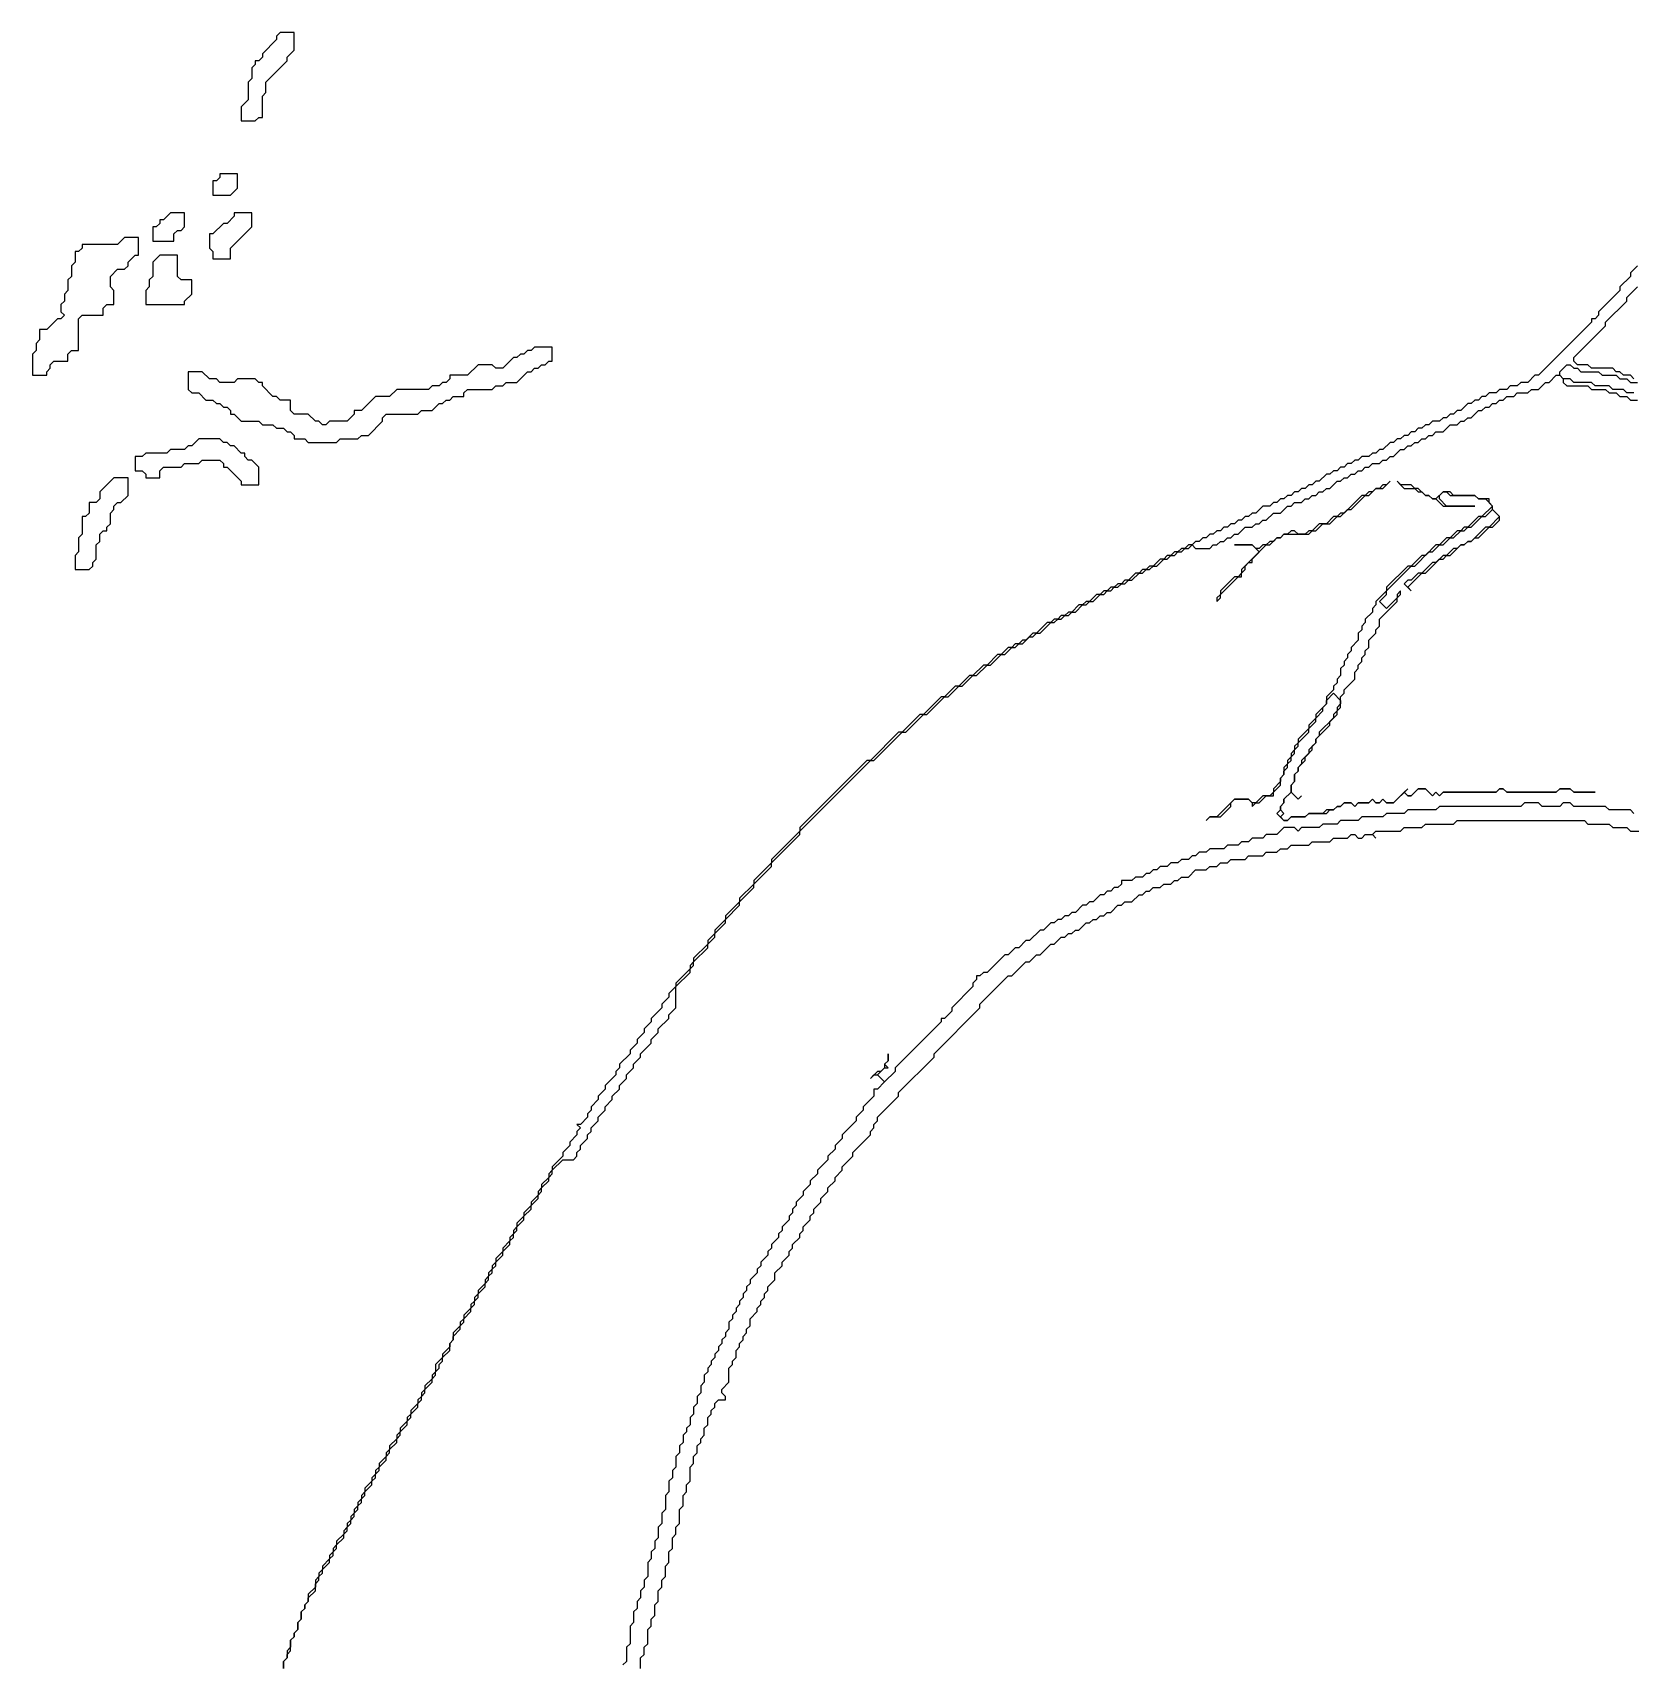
# Model space of a CAD drawing. Header units: metres. Extents: x 0 to 100, y 0 to 141.
# Drawn here: x 14.28 to 25.58, y 99.18 to 110.7 of the extents above; entities that cross this region are included whole.
import ezdxf

# ---------------------------------------------------------------- set-up
doc = ezdxf.new("R2010")
doc.units = ezdxf.units.M

msp = doc.modelspace()

# ---------------------------------------------------------------- linework, layer by layer
for points in [[(16.025, 110.7), (16, 110.675), (16, 110.65), (15.9, 110.55), (15.9, 110.525), (15.875, 110.5), (15.85, 110.5), (15.85, 110.475), (15.825, 110.45), (15.825, 110.375), (15.8, 110.35), (15.8, 110.225), (15.75, 110.175), (15.75, 110.075), (15.85, 110.075), (15.875, 110.1), (15.9, 110.1), (15.9, 110.25), (15.925, 110.275), (15.925, 110.35), (16.075, 110.5), (16.075, 110.525), (16.125, 110.575), (16.125, 110.7)], [(15.6, 109.7), (15.6, 109.675), (15.575, 109.65), (15.55, 109.65), (15.55, 109.55), (15.675, 109.55), (15.725, 109.6), (15.725, 109.7)], [(15.25, 109.425), (15.2, 109.375), (15.175, 109.375), (15.175, 109.35), (15.15, 109.325), (15.125, 109.325), (15.125, 109.225), (15.275, 109.225), (15.275, 109.275), (15.3, 109.3), (15.325, 109.3), (15.35, 109.325), (15.35, 109.425)], [(15.7, 109.425), (15.7, 109.4), (15.65, 109.35), (15.625, 109.35), (15.55, 109.275), (15.525, 109.275), (15.525, 109.175), (15.55, 109.15), (15.55, 109.1), (15.675, 109.1), (15.675, 109.175), (15.825, 109.325), (15.825, 109.425)], [(14.925, 109.25), (14.875, 109.2), (14.625, 109.2), (14.625, 109.175), (14.6, 109.15), (14.575, 109.15), (14.575, 109.075), (14.55, 109.05), (14.55, 108.975), (14.525, 108.95), (14.525, 108.875), (14.5, 108.85), (14.5, 108.8), (14.475, 108.775), (14.475, 108.725), (14.5, 108.7), (14.475, 108.675), (14.45, 108.675), (14.375, 108.6), (14.325, 108.6), (14.325, 108.525), (14.3, 108.5), (14.3, 108.45), (14.275, 108.425), (14.275, 108.275), (14.375, 108.275), (14.375, 108.3), (14.4, 108.325), (14.4, 108.35), (14.425, 108.375), (14.525, 108.375), (14.525, 108.425), (14.55, 108.45), (14.6, 108.45), (14.6, 108.675), (14.625, 108.7), (14.775, 108.7), (14.775, 108.75), (14.8, 108.775), (14.85, 108.775), (14.85, 108.875), (14.825, 108.9), (14.825, 108.975), (14.875, 109.025), (14.925, 109.025), (14.95, 109.05), (14.95, 109.075), (15, 109.125), (15.025, 109.125), (15.025, 109.25)], [(15.175, 109.125), (15.125, 109.075), (15.125, 108.975), (15.1, 108.95), (15.1, 108.9), (15.075, 108.875), (15.075, 108.775), (15.35, 108.775), (15.35, 108.8), (15.4, 108.85), (15.4, 108.95), (15.325, 108.95), (15.3, 108.975), (15.3, 109.125)], [(17.825, 108.475), (17.8, 108.45), (17.775, 108.45), (17.75, 108.425), (17.725, 108.425), (17.7, 108.4), (17.675, 108.4), (17.6, 108.325), (17.55, 108.325), (17.525, 108.35), (17.425, 108.35), (17.35, 108.275), (17.225, 108.275), (17.225, 108.25), (17.2, 108.225), (17.175, 108.225), (17.15, 108.2), (17.1, 108.2), (17.075, 108.175), (16.85, 108.175), (16.8, 108.125), (16.7, 108.125), (16.6, 108.025), (16.55, 108.025), (16.55, 108), (16.5, 107.95), (16.375, 107.95), (16.35, 107.925), (16.325, 107.925), (16.3, 107.95), (16.275, 107.95), (16.225, 108), (16.125, 108), (16.1, 108.025), (16.1, 108.1), (16.025, 108.1), (16, 108.125), (15.975, 108.125), (15.9, 108.2), (15.9, 108.225), (15.875, 108.225), (15.85, 108.25), (15.725, 108.25), (15.7, 108.225), (15.6, 108.225), (15.575, 108.25), (15.525, 108.25), (15.475, 108.3), (15.375, 108.3), (15.375, 108.175), (15.4, 108.15), (15.45, 108.15), (15.5, 108.1), (15.55, 108.1), (15.575, 108.075), (15.6, 108.075), (15.625, 108.05), (15.65, 108.05), (15.675, 108.025), (15.675, 108), (15.7, 108), (15.75, 107.95), (15.875, 107.95), (15.9, 107.925), (15.975, 107.925), (16, 107.9), (16.05, 107.9), (16.075, 107.875), (16.1, 107.875), (16.125, 107.85), (16.125, 107.825), (16.2, 107.825), (16.225, 107.8), (16.425, 107.8), (16.45, 107.825), (16.575, 107.825), (16.6, 107.85), (16.65, 107.85), (16.75, 107.95), (16.75, 107.975), (16.775, 108), (17, 108), (17.025, 108.025), (17.1, 108.025), (17.15, 108.075), (17.175, 108.075), (17.2, 108.1), (17.225, 108.1), (17.25, 108.125), (17.325, 108.125), (17.325, 108.15), (17.35, 108.175), (17.525, 108.175), (17.55, 108.2), (17.6, 108.2), (17.625, 108.225), (17.7, 108.225), (17.775, 108.3), (17.8, 108.3), (17.825, 108.325), (17.85, 108.325), (17.875, 108.35), (17.9, 108.35), (17.925, 108.375), (17.95, 108.375), (17.95, 108.475)], [(15.45, 107.825), (15.4, 107.775), (15.375, 107.775), (15.35, 107.75), (15.25, 107.75), (15.225, 107.725), (15.075, 107.725), (15.05, 107.7), (15, 107.7), (15, 107.6), (15.05, 107.6), (15.075, 107.575), (15.075, 107.55), (15.175, 107.55), (15.175, 107.6), (15.2, 107.625), (15.325, 107.625), (15.35, 107.65), (15.45, 107.65), (15.475, 107.675), (15.6, 107.675), (15.625, 107.65), (15.625, 107.625), (15.65, 107.625), (15.75, 107.525), (15.75, 107.5), (15.875, 107.5), (15.875, 107.625), (15.825, 107.675), (15.8, 107.675), (15.775, 107.7), (15.775, 107.725), (15.75, 107.725), (15.7, 107.775), (15.675, 107.775), (15.65, 107.8), (15.625, 107.8), (15.6, 107.825)], [(14.85, 107.55), (14.75, 107.45), (14.75, 107.4), (14.725, 107.375), (14.675, 107.375), (14.675, 107.3), (14.65, 107.275), (14.625, 107.275), (14.625, 107.15), (14.6, 107.125), (14.6, 107.025), (14.575, 107), (14.575, 106.9), (14.675, 106.9), (14.7, 106.925), (14.7, 106.95), (14.725, 106.975), (14.725, 107.075), (14.75, 107.1), (14.75, 107.15), (14.775, 107.175), (14.8, 107.175), (14.8, 107.2), (14.825, 107.225), (14.825, 107.3), (14.85, 107.325), (14.85, 107.35), (14.875, 107.375), (14.9, 107.375), (14.95, 107.425), (14.95, 107.55)], [(23.925, 107.525), (23.975, 107.475), (24.05, 107.475), (24.075, 107.45), (24.1, 107.45), (24.125, 107.425), (24.15, 107.425), (24.175, 107.4), (24.2, 107.4), (24.25, 107.35), (24.475, 107.35), (24.275, 107.35), (24.225, 107.4), (24.225, 107.425), (24.25, 107.45), (24.275, 107.45), (24.3, 107.425), (24.475, 107.425), (24.5, 107.4), (24.55, 107.4), (24.6, 107.35), (24.525, 107.275), (24.5, 107.275), (24.425, 107.2), (24.4, 107.2), (24.375, 107.175), (24.35, 107.175), (24.3, 107.125), (24.275, 107.125), (24.225, 107.075), (24.2, 107.075), (24.125, 107), (24.1, 107), (24.025, 106.925), (24, 106.925), (23.85, 106.775), (23.85, 106.75), (23.775, 106.675), (23.775, 106.65), (23.75, 106.625), (23.75, 106.6), (23.7, 106.55), (23.7, 106.525), (23.675, 106.5), (23.675, 106.475), (23.65, 106.45), (23.65, 106.4), (23.6, 106.35), (23.6, 106.325), (23.575, 106.3), (23.575, 106.275), (23.55, 106.25), (23.55, 106.225), (23.525, 106.2), (23.525, 106.15), (23.5, 106.125), (23.5, 106.1), (23.475, 106.075), (23.475, 106.05), (23.425, 106), (23.425, 105.95), (23.35, 105.875), (23.35, 105.85), (23.3, 105.8), (23.3, 105.775), (23.225, 105.7), (23.225, 105.675), (23.2, 105.65), (23.2, 105.625), (23.175, 105.6), (23.175, 105.575), (23.15, 105.55), (23.15, 105.525), (23.125, 105.5), (23.125, 105.45), (23.1, 105.425), (23.1, 105.4), (23.05, 105.35), (23.05, 105.325), (23.025, 105.3), (22.975, 105.3), (22.925, 105.25), (22.9, 105.25), (22.875, 105.275), (22.775, 105.275), (22.65, 105.15), (22.6, 105.15), (22.575, 105.125), (22.6, 105.15), (22.675, 105.15), (22.75, 105.225), (22.75, 105.25), (22.775, 105.275), (22.875, 105.275), (22.9, 105.25), (22.9, 105.225), (22.925, 105.25), (22.95, 105.25), (23, 105.3), (23.05, 105.3), (23.05, 105.325), (23.1, 105.375), (23.1, 105.425), (23.125, 105.45), (23.125, 105.475), (23.15, 105.5), (23.15, 105.525), (23.175, 105.55), (23.175, 105.575), (23.2, 105.6), (23.2, 105.625), (23.225, 105.65), (23.225, 105.675), (23.3, 105.75), (23.3, 105.775), (23.35, 105.825), (23.35, 105.85), (23.4, 105.9), (23.4, 105.925), (23.425, 105.95), (23.425, 105.975), (23.475, 106.025), (23.525, 105.975), (23.525, 105.95), (23.5, 105.925), (23.5, 105.9), (23.475, 105.875), (23.475, 105.85), (23.375, 105.75), (23.375, 105.725), (23.35, 105.7), (23.35, 105.675), (23.3, 105.625), (23.3, 105.6), (23.25, 105.55), (23.25, 105.525), (23.225, 105.5), (23.225, 105.475), (23.2, 105.45), (23.2, 105.4), (23.175, 105.375), (23.175, 105.325), (23.125, 105.275), (23.125, 105.25), (23.1, 105.225), (23.1, 105.2), (23.075, 105.175), (23.125, 105.125), (23.15, 105.125), (23.175, 105.15), (23.275, 105.15), (23.3, 105.175), (23.425, 105.175), (23.45, 105.2), (23.475, 105.2), (23.5, 105.225), (23.525, 105.225), (23.55, 105.25), (23.6, 105.25), (23.625, 105.225), (23.65, 105.25), (23.725, 105.25), (23.75, 105.275), (23.775, 105.25), (23.8, 105.25), (23.825, 105.275), (23.85, 105.25), (23.9, 105.25), (23.975, 105.325), (24, 105.3), (24.025, 105.3), (24.075, 105.35), (24.125, 105.35), (24.175, 105.3), (24.2, 105.325), (24.225, 105.3), (24.25, 105.325), (24.625, 105.325), (24.65, 105.35), (24.675, 105.35), (24.7, 105.325), (25.05, 105.325), (25.075, 105.35), (25.15, 105.35), (25.175, 105.325), (25.325, 105.325), (25.175, 105.325), (25.15, 105.35), (25.075, 105.35), (25.05, 105.325), (24.7, 105.325), (24.675, 105.35), (24.65, 105.35), (24.625, 105.325), (24.25, 105.325), (24.225, 105.3), (24.2, 105.325), (24.175, 105.3), (24.125, 105.35), (24.075, 105.35), (24.025, 105.3), (24, 105.3), (23.975, 105.325), (24, 105.35), (23.9, 105.25), (23.85, 105.25), (23.825, 105.275), (23.8, 105.25), (23.775, 105.25), (23.75, 105.275), (23.725, 105.25), (23.65, 105.25), (23.625, 105.225), (23.6, 105.25), (23.55, 105.25), (23.525, 105.225), (23.5, 105.225), (23.475, 105.2), (23.425, 105.2), (23.4, 105.175), (23.3, 105.175), (23.275, 105.15), (23.175, 105.15), (23.15, 105.125), (23.125, 105.125), (23.1, 105.15), (23.125, 105.175), (23.1, 105.2), (23.1, 105.225), (23.125, 105.25), (23.125, 105.275), (23.175, 105.325), (23.225, 105.275), (23.25, 105.3), (23.225, 105.275), (23.175, 105.325), (23.175, 105.375), (23.2, 105.4), (23.2, 105.45), (23.225, 105.475), (23.225, 105.5), (23.275, 105.55), (23.275, 105.575), (23.325, 105.625), (23.325, 105.65), (23.35, 105.675), (23.35, 105.7), (23.45, 105.8), (23.45, 105.825), (23.5, 105.875), (23.5, 105.9), (23.525, 105.925), (23.525, 106), (23.55, 106.025), (23.55, 106.05), (23.625, 106.125), (23.625, 106.175), (23.65, 106.2), (23.65, 106.225), (23.675, 106.25), (23.675, 106.275), (23.7, 106.3), (23.7, 106.325), (23.725, 106.35), (23.725, 106.4), (23.775, 106.45), (23.775, 106.475), (23.8, 106.5), (23.8, 106.55), (23.925, 106.675), (23.925, 106.7), (23.95, 106.725), (23.95, 106.75), (23.925, 106.725), (23.925, 106.7), (23.85, 106.625), (23.8, 106.675), (23.85, 106.725), (23.85, 106.75), (24.025, 106.925), (24.05, 106.925), (24.15, 107.025), (24.175, 107.025), (24.225, 107.075), (24.25, 107.075), (24.3, 107.125), (24.325, 107.125), (24.375, 107.175), (24.4, 107.175), (24.425, 107.2), (24.45, 107.2), (24.525, 107.275), (24.55, 107.275), (24.6, 107.325), (24.65, 107.275), (24.575, 107.2), (24.55, 107.2), (24.45, 107.1), (24.425, 107.1), (24.4, 107.075), (24.375, 107.075), (24.35, 107.05), (24.325, 107.05), (24.275, 107), (24.25, 107), (24.2, 106.95), (24.175, 106.95), (24.1, 106.875), (24.075, 106.875), (24.025, 106.825), (24, 106.825), (23.975, 106.8), (24.025, 106.75), (24, 106.775), (24.1, 106.875), (24.125, 106.875), (24.225, 106.975), (24.25, 106.975), (24.275, 107), (24.3, 107), (24.375, 107.075), (24.4, 107.075), (24.425, 107.1), (24.45, 107.1), (24.475, 107.125), (24.5, 107.125), (24.575, 107.2), (24.6, 107.2), (24.65, 107.25), (24.65, 107.275), (24.6, 107.325), (24.6, 107.35), (24.575, 107.375), (24.575, 107.4), (24.5, 107.4), (24.475, 107.425), (24.325, 107.425), (24.3, 107.45), (24.25, 107.45), (24.2, 107.4), (24.175, 107.4), (24.15, 107.425), (24.125, 107.425), (24.075, 107.475), (24.05, 107.475), (24.025, 107.5), (23.95, 107.5)], [(23.875, 107.525), (23.85, 107.5), (23.825, 107.5), (23.8, 107.475), (23.775, 107.475), (23.75, 107.45), (23.725, 107.45), (23.7, 107.425), (23.675, 107.425), (23.55, 107.3), (23.525, 107.3), (23.5, 107.275), (23.475, 107.275), (23.425, 107.225), (23.375, 107.225), (23.325, 107.175), (23.3, 107.175), (23.275, 107.15), (23.225, 107.15), (23.2, 107.175), (23.175, 107.175), (23.15, 107.15), (23.125, 107.15), (23.1, 107.125), (23.075, 107.125), (23.05, 107.1), (23.025, 107.1), (23, 107.075), (22.975, 107.075), (22.95, 107.05), (22.925, 107.05), (22.9, 107.075), (22.775, 107.075), (22.9, 107.075), (22.95, 107.025), (22.825, 106.9), (22.825, 106.875), (22.8, 106.85), (22.775, 106.85), (22.675, 106.75), (22.675, 106.725), (22.65, 106.7), (22.65, 106.675), (22.675, 106.7), (22.675, 106.725), (22.8, 106.85), (22.825, 106.85), (22.825, 106.875), (22.85, 106.9), (22.85, 106.925), (22.875, 106.95), (22.9, 106.95), (22.9, 106.975), (23, 107.075), (23.025, 107.075), (23.075, 107.125), (23.1, 107.125), (23.125, 107.15), (23.3, 107.15), (23.325, 107.175), (23.35, 107.175), (23.4, 107.225), (23.45, 107.225), (23.5, 107.275), (23.525, 107.275), (23.575, 107.325), (23.6, 107.325), (23.7, 107.425), (23.725, 107.425), (23.775, 107.475), (23.825, 107.475)]]:
    msp.add_lwpolyline(points, close=True)
for points in [[(25.625, 109.05), (25.575, 109), (25.575, 108.975), (25.5, 108.9), (25.5, 108.875), (25.35, 108.725), (25.35, 108.7), (25.325, 108.675), (25.3, 108.675), (25.3, 108.65), (24.925, 108.275), (24.9, 108.275), (24.85, 108.225), (24.8, 108.225), (24.775, 108.2), (24.725, 108.2), (24.7, 108.175), (24.65, 108.175), (24.625, 108.15), (24.575, 108.15), (24.55, 108.125), (24.525, 108.125), (24.5, 108.1), (24.475, 108.1), (24.45, 108.075), (24.425, 108.075), (24.375, 108.025), (24.35, 108.025), (24.325, 108), (24.3, 108), (24.275, 107.975), (24.25, 107.975), (24.225, 107.95), (24.175, 107.95), (24.15, 107.925), (24.125, 107.925), (24.1, 107.9), (24.075, 107.9), (24.05, 107.875), (24.025, 107.875), (24, 107.85), (23.975, 107.85), (23.95, 107.825), (23.925, 107.825), (23.9, 107.8), (23.875, 107.8), (23.825, 107.75), (23.8, 107.75), (23.775, 107.725), (23.75, 107.725), (23.725, 107.7), (23.675, 107.7), (23.65, 107.675), (23.625, 107.675), (23.6, 107.65), (23.575, 107.65), (23.55, 107.625), (23.525, 107.625), (23.5, 107.6), (23.475, 107.6), (23.45, 107.575), (23.425, 107.575), (23.375, 107.525), (23.35, 107.525), (23.325, 107.5), (23.3, 107.5), (23.275, 107.475), (23.25, 107.475), (23.225, 107.45), (23.2, 107.45), (23.175, 107.425), (23.15, 107.425), (23.125, 107.4), (23.1, 107.4), (23.075, 107.375), (23.05, 107.375), (23.025, 107.35), (22.975, 107.35), (22.925, 107.3), (22.9, 107.3), (22.875, 107.275), (22.85, 107.275), (22.825, 107.25), (22.8, 107.25), (22.775, 107.225), (22.75, 107.225), (22.725, 107.2), (22.7, 107.2), (22.675, 107.175), (22.65, 107.175), (22.625, 107.15), (22.6, 107.15), (22.575, 107.125), (22.55, 107.125), (22.525, 107.1), (22.5, 107.1), (22.475, 107.075), (22.45, 107.075), (22.425, 107.05), (22.4, 107.05), (22.375, 107.025), (22.35, 107.025), (22.325, 107), (22.3, 107), (22.275, 106.975), (22.25, 106.975), (22.2, 106.925), (22.175, 106.925), (22.15, 106.9), (22.125, 106.9), (22.1, 106.875), (22.075, 106.875), (22.025, 106.825), (22, 106.825), (21.975, 106.8), (21.95, 106.8), (21.925, 106.775), (21.9, 106.775), (21.875, 106.75), (21.85, 106.75), (21.825, 106.725), (21.8, 106.725), (21.75, 106.675), (21.725, 106.675), (21.7, 106.65), (21.675, 106.65), (21.625, 106.6), (21.6, 106.6), (21.575, 106.575), (21.55, 106.575), (21.525, 106.55), (21.5, 106.55), (21.475, 106.525), (21.45, 106.525), (21.375, 106.45), (21.35, 106.45), (21.3, 106.4), (21.275, 106.4), (21.25, 106.375), (21.225, 106.375), (21.2, 106.35), (21.175, 106.35), (21.125, 106.3), (21.1, 106.3), (21.025, 106.225), (21, 106.225), (20.925, 106.15), (20.9, 106.15), (20.825, 106.075), (20.8, 106.075), (20.725, 106), (20.7, 106), (20.575, 105.875), (20.55, 105.875), (20.425, 105.75), (20.4, 105.75), (20.2, 105.55), (20.175, 105.55), (19.7, 105.075), (19.7, 105.05), (19.5, 104.85), (19.5, 104.825), (19.375, 104.7), (19.375, 104.675), (19.275, 104.575), (19.275, 104.55), (19.175, 104.45), (19.175, 104.425), (19.1, 104.35), (19.1, 104.325), (19.05, 104.275), (19.05, 104.25), (18.95, 104.15), (18.95, 104.125), (18.925, 104.1), (18.925, 104.075), (18.825, 103.975), (18.825, 103.95), (18.775, 103.9), (18.775, 103.875), (18.725, 103.825), (18.725, 103.8), (18.65, 103.725), (18.65, 103.7), (18.6, 103.65), (18.6, 103.625), (18.55, 103.575), (18.55, 103.55), (18.5, 103.5), (18.5, 103.475), (18.425, 103.4), (18.425, 103.375), (18.4, 103.35), (18.4, 103.325), (18.325, 103.25), (18.325, 103.225), (18.275, 103.175), (18.275, 103.15), (18.225, 103.1), (18.225, 103.075), (18.2, 103.05), (18.2, 103.025), (18.15, 102.975), (18.125, 102.975), (18.15, 102.95), (18.125, 102.925), (18.125, 102.9), (18.075, 102.85), (18.075, 102.825), (18.025, 102.775), (18.025, 102.75), (17.95, 102.675), (17.95, 102.65), (17.925, 102.625), (17.925, 102.6), (17.875, 102.55), (17.875, 102.525), (17.85, 102.5), (17.85, 102.475), (17.8, 102.425), (17.8, 102.4), (17.75, 102.35), (17.75, 102.325), (17.7, 102.275), (17.7, 102.25), (17.675, 102.225), (17.675, 102.2), (17.65, 102.175), (17.65, 102.15), (17.6, 102.1), (17.6, 102.075), (17.55, 102.025), (17.55, 102), (17.525, 101.975), (17.525, 101.95), (17.5, 101.925), (17.5, 101.9), (17.475, 101.875), (17.475, 101.85), (17.425, 101.8), (17.425, 101.775), (17.4, 101.75), (17.4, 101.725), (17.375, 101.7), (17.375, 101.675), (17.325, 101.625), (17.325, 101.6), (17.3, 101.575), (17.3, 101.55), (17.25, 101.5), (17.25, 101.45), (17.225, 101.425), (17.225, 101.4), (17.175, 101.35), (17.175, 101.325), (17.125, 101.275), (17.125, 101.225), (17.1, 101.2), (17.1, 101.175), (17.05, 101.125), (17.05, 101.1), (17.025, 101.075), (17.025, 101.05), (17, 101.025), (17, 101), (16.95, 100.95), (16.95, 100.925), (16.925, 100.9), (16.925, 100.875), (16.875, 100.825), (16.875, 100.8), (16.85, 100.775), (16.85, 100.75), (16.8, 100.7), (16.8, 100.675), (16.775, 100.65), (16.775, 100.625), (16.725, 100.575), (16.725, 100.55), (16.7, 100.525), (16.7, 100.5), (16.675, 100.475), (16.675, 100.45), (16.625, 100.4), (16.625, 100.375), (16.6, 100.35), (16.6, 100.325), (16.575, 100.3), (16.575, 100.275), (16.55, 100.25), (16.55, 100.225), (16.525, 100.2), (16.525, 100.175), (16.5, 100.15), (16.5, 100.125), (16.475, 100.1), (16.475, 100.075), (16.425, 100.025), (16.425, 100), (16.4, 99.975), (16.4, 99.95), (16.375, 99.925), (16.375, 99.9), (16.325, 99.85), (16.325, 99.825), (16.3, 99.8), (16.3, 99.775), (16.275, 99.75), (16.275, 99.7), (16.225, 99.65), (16.225, 99.6), (16.2, 99.575), (16.2, 99.55), (16.175, 99.525), (16.175, 99.475), (16.15, 99.45), (16.15, 99.4), (16.125, 99.375), (16.125, 99.35), (16.1, 99.325), (16.1, 99.275), (16.075, 99.25), (16.075, 99.2), (16.05, 99.175), (16.05, 99.125)], [(25.6, 108.25), (25.575, 108.275), (25.525, 108.275), (25.5, 108.3), (25.475, 108.3), (25.45, 108.325), (25.3, 108.325), (25.275, 108.35), (25.2, 108.35), (25.175, 108.375), (25.175, 108.4), (25.4, 108.625), (25.4, 108.65), (25.55, 108.8), (25.55, 108.825), (25.625, 108.9)], [(25.6, 108.15), (25.55, 108.15), (25.525, 108.175), (25.45, 108.175), (25.425, 108.2), (25.325, 108.2), (25.3, 108.225), (25.175, 108.225), (25.15, 108.25), (25.1, 108.25), (25.075, 108.275), (25.075, 108.3), (25.125, 108.35), (25.15, 108.35), (25.175, 108.325), (25.2, 108.325), (25.225, 108.3), (25.35, 108.3), (25.375, 108.275), (25.475, 108.275), (25.5, 108.25), (25.55, 108.25), (25.575, 108.225), (25.625, 108.225)], [(16.05, 99.125), (16.05, 99.175), (16.075, 99.2), (16.075, 99.225), (16.1, 99.25), (16.1, 99.325), (16.125, 99.35), (16.125, 99.375), (16.15, 99.4), (16.15, 99.45), (16.175, 99.475), (16.175, 99.525), (16.2, 99.55), (16.2, 99.575), (16.225, 99.6), (16.225, 99.625), (16.275, 99.675), (16.275, 99.725), (16.3, 99.75), (16.3, 99.775), (16.325, 99.8), (16.325, 99.825), (16.375, 99.875), (16.375, 99.9), (16.4, 99.925), (16.4, 99.95), (16.425, 99.975), (16.425, 100), (16.475, 100.05), (16.475, 100.075), (16.5, 100.1), (16.5, 100.125), (16.525, 100.15), (16.525, 100.175), (16.55, 100.2), (16.55, 100.225), (16.575, 100.25), (16.575, 100.275), (16.6, 100.3), (16.6, 100.325), (16.625, 100.35), (16.625, 100.375), (16.675, 100.425), (16.675, 100.45), (16.7, 100.475), (16.7, 100.5), (16.725, 100.525), (16.725, 100.55), (16.775, 100.6), (16.775, 100.625), (16.8, 100.65), (16.8, 100.675), (16.85, 100.725), (16.85, 100.75), (16.875, 100.775), (16.875, 100.8), (16.925, 100.85), (16.925, 100.875), (16.95, 100.9), (16.95, 100.925), (17, 100.975), (17, 101), (17.025, 101.025), (17.025, 101.05), (17.05, 101.075), (17.05, 101.1), (17.1, 101.15), (17.1, 101.175), (17.125, 101.2), (17.125, 101.225), (17.15, 101.25), (17.15, 101.275), (17.175, 101.3), (17.175, 101.325), (17.225, 101.375), (17.225, 101.425), (17.25, 101.45), (17.25, 101.475), (17.3, 101.525), (17.3, 101.55), (17.325, 101.575), (17.325, 101.6), (17.375, 101.65), (17.375, 101.675), (17.4, 101.7), (17.4, 101.725), (17.425, 101.75), (17.425, 101.775), (17.475, 101.825), (17.475, 101.85), (17.5, 101.875), (17.5, 101.9), (17.525, 101.925), (17.525, 101.95), (17.55, 101.975), (17.55, 102), (17.6, 102.05), (17.6, 102.075), (17.65, 102.125), (17.65, 102.15), (17.675, 102.175), (17.675, 102.2), (17.7, 102.225), (17.7, 102.25), (17.75, 102.3), (17.75, 102.325), (17.8, 102.375), (17.8, 102.4), (17.85, 102.45), (17.85, 102.475), (17.875, 102.5), (17.875, 102.525), (17.925, 102.575), (17.925, 102.6), (17.95, 102.625), (17.95, 102.65), (18.025, 102.725), (18.1, 102.725), (18.125, 102.75), (18.125, 102.775), (18.15, 102.8), (18.15, 102.825), (18.2, 102.875), (18.2, 102.9), (18.225, 102.925), (18.225, 102.95), (18.275, 103), (18.275, 103.025), (18.325, 103.075), (18.325, 103.1), (18.375, 103.15), (18.375, 103.175), (18.425, 103.225), (18.425, 103.25), (18.475, 103.3), (18.475, 103.325), (18.525, 103.375), (18.525, 103.4), (18.575, 103.45), (18.575, 103.475), (18.65, 103.55), (18.65, 103.575), (18.7, 103.625), (18.7, 103.65), (18.775, 103.725), (18.775, 103.75), (18.825, 103.8), (18.825, 103.95), (18.925, 104.05), (18.925, 104.075), (18.95, 104.1), (18.95, 104.125), (19.05, 104.225), (19.05, 104.25), (19.1, 104.3), (19.1, 104.325), (19.175, 104.4), (19.175, 104.425), (19.275, 104.525), (19.275, 104.55), (19.375, 104.65), (19.375, 104.675), (19.5, 104.8), (19.5, 104.825), (19.7, 105.025), (19.7, 105.05), (20.2, 105.55), (20.225, 105.55), (20.425, 105.75), (20.45, 105.75), (20.575, 105.875), (20.6, 105.875), (20.725, 106), (20.75, 106), (20.825, 106.075), (20.85, 106.075), (20.925, 106.15), (20.95, 106.15), (21.025, 106.225), (21.05, 106.225), (21.125, 106.3), (21.15, 106.3), (21.2, 106.35), (21.225, 106.35), (21.25, 106.375), (21.275, 106.375), (21.325, 106.425), (21.35, 106.425), (21.375, 106.45), (21.4, 106.45), (21.475, 106.525), (21.5, 106.525), (21.525, 106.55), (21.55, 106.55), (21.575, 106.575), (21.6, 106.575), (21.625, 106.6), (21.65, 106.6), (21.7, 106.65), (21.725, 106.65), (21.75, 106.675), (21.775, 106.675), (21.825, 106.725), (21.85, 106.725), (21.875, 106.75), (21.9, 106.75), (21.925, 106.775), (21.95, 106.775), (21.975, 106.8), (22, 106.8), (22.025, 106.825), (22.05, 106.825), (22.1, 106.875), (22.125, 106.875), (22.15, 106.9), (22.175, 106.9), (22.2, 106.925), (22.225, 106.925), (22.275, 106.975), (22.3, 106.975), (22.325, 107), (22.35, 107), (22.375, 107.025), (22.4, 107.025), (22.425, 107.05), (22.45, 107.05), (22.475, 107.075), (22.5, 107.05), (22.6, 107.05), (22.625, 107.075), (22.65, 107.075), (22.675, 107.1), (22.7, 107.1), (22.725, 107.125), (22.75, 107.125), (22.775, 107.15), (22.8, 107.15), (22.85, 107.2), (22.9, 107.2), (22.925, 107.225), (22.95, 107.225), (22.975, 107.25), (23, 107.25), (23.05, 107.3), (23.1, 107.3), (23.15, 107.35), (23.175, 107.35), (23.2, 107.375), (23.25, 107.375), (23.275, 107.4), (23.3, 107.4), (23.325, 107.425), (23.35, 107.425), (23.375, 107.45), (23.4, 107.45), (23.425, 107.475), (23.45, 107.475), (23.5, 107.525), (23.525, 107.525), (23.55, 107.55), (23.575, 107.55), (23.6, 107.575), (23.625, 107.575), (23.65, 107.6), (23.675, 107.6), (23.7, 107.625), (23.725, 107.625), (23.75, 107.65), (23.8, 107.65), (23.825, 107.675), (23.85, 107.675), (23.875, 107.7), (23.9, 107.7), (23.95, 107.75), (23.975, 107.75), (24, 107.775), (24.025, 107.775), (24.05, 107.8), (24.075, 107.8), (24.1, 107.825), (24.125, 107.825), (24.15, 107.85), (24.175, 107.85), (24.2, 107.875), (24.25, 107.875), (24.3, 107.925), (24.35, 107.925), (24.375, 107.95), (24.4, 107.95), (24.425, 107.975), (24.45, 107.975), (24.5, 108.025), (24.525, 108.025), (24.55, 108.05), (24.575, 108.05), (24.6, 108.075), (24.625, 108.075), (24.65, 108.1), (24.675, 108.1), (24.7, 108.125), (24.75, 108.125), (24.775, 108.15), (24.85, 108.15), (24.875, 108.175), (24.925, 108.175), (24.975, 108.225), (25, 108.225), (25.05, 108.275), (25.075, 108.275), (25.1, 108.25), (25.1, 108.225), (25.125, 108.2), (25.275, 108.2), (25.3, 108.175), (25.4, 108.175), (25.425, 108.15), (25.475, 108.15), (25.5, 108.125), (25.55, 108.125), (25.575, 108.1), (25.625, 108.1)], [(25.6, 105.175), (25.575, 105.2), (25.425, 105.2), (25.4, 105.225), (25.175, 105.225), (25.15, 105.25), (25.1, 105.25), (25.075, 105.225), (24.95, 105.225), (24.925, 105.25), (24.825, 105.25), (24.8, 105.225), (24.225, 105.225), (24.2, 105.2), (24, 105.2), (23.975, 105.175), (23.85, 105.175), (23.825, 105.15), (23.675, 105.15), (23.65, 105.125), (23.525, 105.125), (23.5, 105.1), (23.4, 105.1), (23.375, 105.075), (23.25, 105.075), (23.225, 105.05), (23.2, 105.075), (23.125, 105.075), (23.075, 105.025), (23, 105.025), (22.975, 105), (22.9, 105), (22.875, 104.975), (22.825, 104.975), (22.8, 104.95), (22.725, 104.95), (22.7, 104.925), (22.6, 104.925), (22.575, 104.9), (22.525, 104.9), (22.5, 104.875), (22.475, 104.875), (22.45, 104.85), (22.4, 104.85), (22.375, 104.825), (22.325, 104.825), (22.3, 104.8), (22.25, 104.8), (22.225, 104.775), (22.2, 104.775), (22.175, 104.75), (22.15, 104.75), (22.125, 104.725), (22.075, 104.725), (22.05, 104.7), (21.975, 104.7), (21.975, 104.675), (21.95, 104.65), (21.925, 104.65), (21.9, 104.625), (21.875, 104.625), (21.85, 104.6), (21.825, 104.6), (21.775, 104.55), (21.75, 104.55), (21.725, 104.525), (21.7, 104.525), (21.65, 104.475), (21.625, 104.475), (21.6, 104.45), (21.575, 104.45), (21.55, 104.425), (21.525, 104.425), (21.5, 104.4), (21.475, 104.4), (21.425, 104.35), (21.4, 104.35), (21.325, 104.275), (21.3, 104.275), (21.25, 104.225), (21.225, 104.225), (21.175, 104.175), (21.15, 104.175), (21.025, 104.05), (21, 104.05), (20.975, 104.025), (20.95, 104.025), (20.95, 104), (20.925, 103.975), (20.925, 103.95), (20.775, 103.8), (20.775, 103.775), (20.725, 103.725), (20.7, 103.725), (20.7, 103.7), (20.375, 103.375), (20.375, 103.35), (20.3, 103.275), (20.25, 103.325), (20.3, 103.375), (20.325, 103.375), (20.3, 103.4), (20.325, 103.425), (20.325, 103.475), (20.325, 103.425), (20.3, 103.4), (20.3, 103.375), (20.275, 103.35), (20.25, 103.35), (20.2, 103.3), (20.225, 103.325), (20.25, 103.325), (20.3, 103.275), (20.25, 103.225), (20.225, 103.225), (20.225, 103.175), (20.15, 103.1), (20.15, 103.075), (20.1, 103.025), (20.1, 103), (20, 102.9), (20, 102.875), (19.95, 102.825), (19.95, 102.8), (19.9, 102.75), (19.9, 102.725), (19.825, 102.65), (19.825, 102.625), (19.775, 102.575), (19.775, 102.55), (19.725, 102.5), (19.725, 102.475), (19.675, 102.425), (19.675, 102.4), (19.65, 102.375), (19.65, 102.35), (19.625, 102.325), (19.625, 102.3), (19.575, 102.25), (19.575, 102.225), (19.55, 102.2), (19.55, 102.175), (19.5, 102.125), (19.5, 102.1), (19.475, 102.075), (19.475, 102.05), (19.425, 102), (19.425, 101.975), (19.4, 101.95), (19.4, 101.925), (19.35, 101.875), (19.35, 101.85), (19.325, 101.825), (19.325, 101.8), (19.3, 101.775), (19.3, 101.75), (19.275, 101.725), (19.275, 101.7), (19.25, 101.675), (19.25, 101.65), (19.225, 101.625), (19.225, 101.6), (19.2, 101.575), (19.2, 101.525), (19.175, 101.5), (19.175, 101.475), (19.15, 101.45), (19.15, 101.425), (19.125, 101.4), (19.125, 101.375), (19.1, 101.35), (19.1, 101.325), (19.075, 101.3), (19.075, 101.275), (19.05, 101.25), (19.05, 101.225), (19.025, 101.2), (19.025, 101.15), (19, 101.125), (19, 101.075), (18.975, 101.05), (18.975, 101), (18.95, 100.975), (18.95, 100.925), (18.925, 100.9), (18.925, 100.85), (18.9, 100.825), (18.9, 100.8), (18.875, 100.775), (18.875, 100.725), (18.85, 100.7), (18.85, 100.65), (18.825, 100.625), (18.825, 100.55), (18.8, 100.525), (18.8, 100.475), (18.775, 100.45), (18.775, 100.375), (18.75, 100.35), (18.75, 100.25), (18.725, 100.225), (18.725, 100.15), (18.7, 100.125), (18.7, 100.05), (18.675, 100.025), (18.675, 99.975), (18.65, 99.95), (18.65, 99.9), (18.625, 99.875), (18.625, 99.775), (18.6, 99.75), (18.6, 99.7), (18.575, 99.675), (18.575, 99.625), (18.55, 99.6), (18.55, 99.55), (18.525, 99.525), (18.525, 99.45), (18.5, 99.425), (18.5, 99.3), (18.475, 99.275), (18.475, 99.175), (18.45, 99.15)], [(18.575, 99.125), (18.575, 99.2), (18.6, 99.225), (18.6, 99.275), (18.625, 99.3), (18.625, 99.4), (18.65, 99.425), (18.65, 99.475), (18.675, 99.5), (18.675, 99.575), (18.7, 99.6), (18.7, 99.675), (18.725, 99.7), (18.725, 99.75), (18.75, 99.775), (18.75, 99.85), (18.775, 99.875), (18.775, 99.95), (18.8, 99.975), (18.8, 100.05), (18.825, 100.075), (18.825, 100.125), (18.85, 100.15), (18.85, 100.25), (18.875, 100.275), (18.875, 100.35), (18.9, 100.375), (18.9, 100.425), (18.925, 100.45), (18.925, 100.55), (18.95, 100.575), (18.95, 100.625), (18.975, 100.65), (18.975, 100.7), (19, 100.725), (19, 100.75), (19.025, 100.775), (19.025, 100.825), (19.05, 100.85), (19.05, 100.9), (19.075, 100.925), (19.075, 100.95), (19.1, 100.975), (19.1, 101), (19.125, 101.025), (19.175, 101.025), (19.175, 101.05), (19.15, 101.075), (19.15, 101.1), (19.2, 101.15), (19.2, 101.25), (19.225, 101.275), (19.225, 101.3), (19.25, 101.325), (19.25, 101.375), (19.275, 101.4), (19.275, 101.425), (19.3, 101.45), (19.3, 101.475), (19.325, 101.5), (19.325, 101.525), (19.35, 101.55), (19.35, 101.6), (19.4, 101.65), (19.4, 101.675), (19.425, 101.7), (19.425, 101.725), (19.45, 101.75), (19.45, 101.775), (19.475, 101.8), (19.475, 101.825), (19.525, 101.875), (19.525, 101.925), (19.575, 101.975), (19.575, 102), (19.625, 102.05), (19.625, 102.075), (19.65, 102.1), (19.65, 102.125), (19.7, 102.175), (19.7, 102.2), (19.725, 102.225), (19.725, 102.25), (19.775, 102.3), (19.775, 102.325), (19.8, 102.35), (19.8, 102.375), (19.85, 102.425), (19.85, 102.45), (19.9, 102.5), (19.9, 102.525), (19.95, 102.575), (19.95, 102.6), (20, 102.65), (20, 102.675), (20.075, 102.75), (20.075, 102.775), (20.2, 102.9), (20.2, 102.925), (20.225, 102.95), (20.225, 102.975), (20.25, 103), (20.25, 103.025), (20.4, 103.175), (20.4, 103.2), (20.65, 103.45), (20.65, 103.475), (20.975, 103.8), (20.975, 103.825), (21.175, 104.025), (21.2, 104.025), (21.3, 104.125), (21.325, 104.125), (21.375, 104.175), (21.4, 104.175), (21.475, 104.25), (21.5, 104.25), (21.55, 104.3), (21.575, 104.3), (21.6, 104.325), (21.625, 104.325), (21.65, 104.35), (21.675, 104.35), (21.725, 104.4), (21.75, 104.4), (21.775, 104.425), (21.8, 104.425), (21.825, 104.45), (21.85, 104.45), (21.875, 104.475), (21.9, 104.475), (21.95, 104.525), (21.975, 104.525), (22, 104.55), (22.05, 104.55), (22.1, 104.6), (22.125, 104.6), (22.15, 104.625), (22.175, 104.625), (22.2, 104.65), (22.25, 104.65), (22.275, 104.675), (22.325, 104.675), (22.35, 104.7), (22.375, 104.7), (22.4, 104.725), (22.45, 104.725), (22.5, 104.775), (22.575, 104.775), (22.6, 104.8), (22.65, 104.8), (22.675, 104.825), (22.725, 104.825), (22.75, 104.85), (22.85, 104.85), (22.875, 104.875), (22.975, 104.875), (23, 104.9), (23.075, 104.9), (23.1, 104.925), (23.15, 104.925), (23.175, 104.95), (23.3, 104.95), (23.325, 104.975), (23.45, 104.975), (23.475, 105), (23.575, 105), (23.6, 105.025), (23.625, 105.025), (23.65, 105), (23.675, 105), (23.7, 105.025), (23.75, 105.025), (23.775, 105), (23.75, 105.025), (23.775, 105.05), (23.95, 105.05), (23.975, 105.075), (24.1, 105.075), (24.125, 105.1), (24.325, 105.1), (24.35, 105.125), (25.25, 105.125), (25.275, 105.1), (25.425, 105.1), (25.45, 105.075), (25.55, 105.075), (25.575, 105.05), (25.8, 105.05)]]:
    msp.add_lwpolyline(points)

doc.saveas('drawing.dxf')
